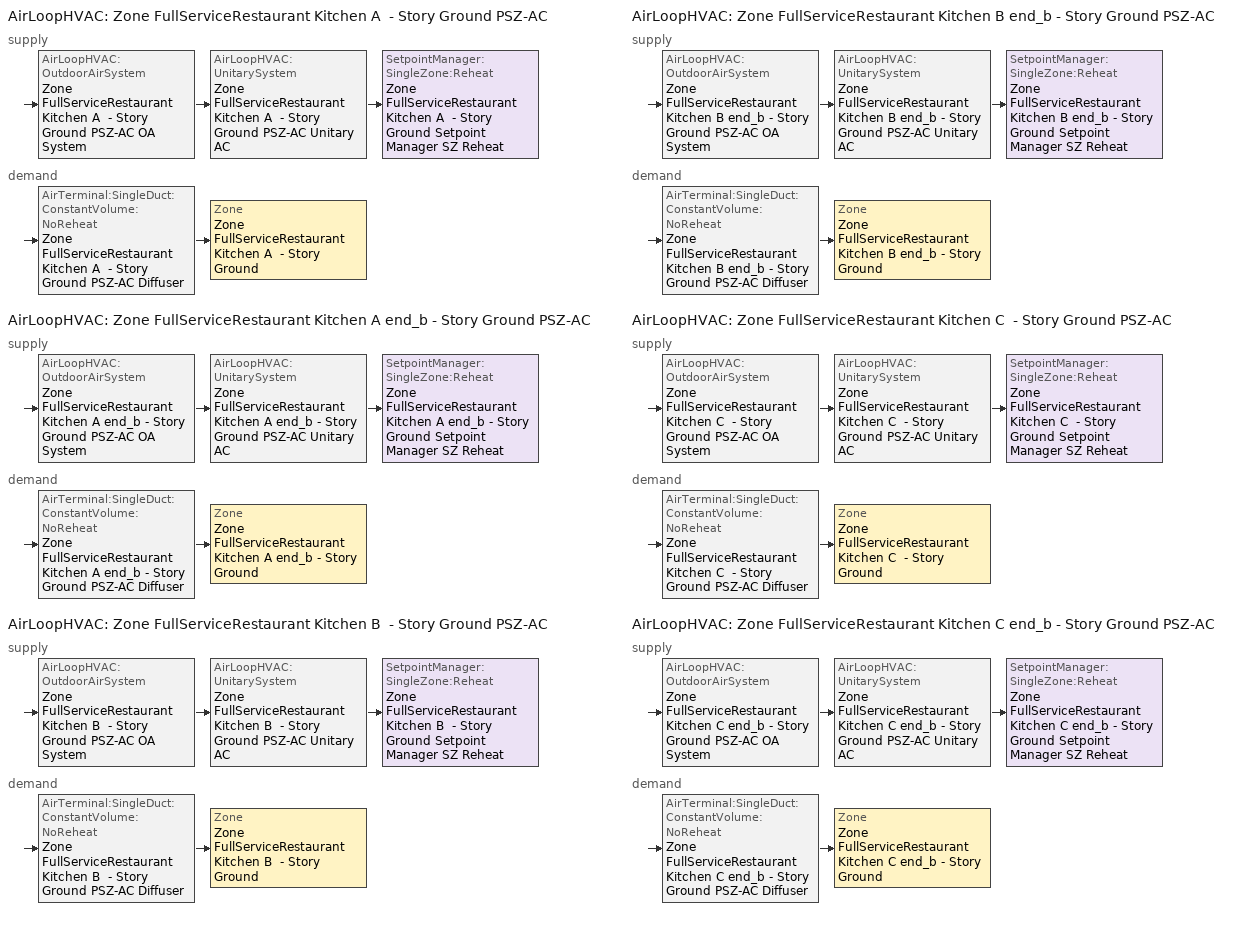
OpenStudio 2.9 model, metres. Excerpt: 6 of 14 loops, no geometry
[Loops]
AirLoopHVAC 'Zone FullServiceRestaurant Kitchen A  - Story Ground PSZ-AC'
 supply: AirLoopHVAC:OutdoorAirSystem 'Zone FullServiceRestaurant Kitchen A  - Story Ground PSZ-AC OA System' > AirLoopHVAC:UnitarySystem 'Zone FullServiceRestaurant Kitchen A  - Story Ground PSZ-AC Unitary AC' > SetpointManager:SingleZone:Reheat 'Zone FullServiceRestaurant Kitchen A  - Story Ground Setpoint Manager SZ Reheat'
 demand: AirTerminal:SingleDuct:ConstantVolume:NoReheat 'Zone FullServiceRestaurant Kitchen A  - Story Ground PSZ-AC Diffuser' > Zone 'Zone FullServiceRestaurant Kitchen A  - Story Ground'
AirLoopHVAC 'Zone FullServiceRestaurant Kitchen A end_b - Story Ground PSZ-AC'
 supply: AirLoopHVAC:OutdoorAirSystem 'Zone FullServiceRestaurant Kitchen A end_b - Story Ground PSZ-AC OA System' > AirLoopHVAC:UnitarySystem 'Zone FullServiceRestaurant Kitchen A end_b - Story Ground PSZ-AC Unitary AC' > SetpointManager:SingleZone:Reheat 'Zone FullServiceRestaurant Kitchen A end_b - Story Ground Setpoint Manager SZ Reheat'
 demand: AirTerminal:SingleDuct:ConstantVolume:NoReheat 'Zone FullServiceRestaurant Kitchen A end_b - Story Ground PSZ-AC Diffuser' > Zone 'Zone FullServiceRestaurant Kitchen A end_b - Story Ground'
AirLoopHVAC 'Zone FullServiceRestaurant Kitchen B  - Story Ground PSZ-AC'
 supply: AirLoopHVAC:OutdoorAirSystem 'Zone FullServiceRestaurant Kitchen B  - Story Ground PSZ-AC OA System' > AirLoopHVAC:UnitarySystem 'Zone FullServiceRestaurant Kitchen B  - Story Ground PSZ-AC Unitary AC' > SetpointManager:SingleZone:Reheat 'Zone FullServiceRestaurant Kitchen B  - Story Ground Setpoint Manager SZ Reheat'
 demand: AirTerminal:SingleDuct:ConstantVolume:NoReheat 'Zone FullServiceRestaurant Kitchen B  - Story Ground PSZ-AC Diffuser' > Zone 'Zone FullServiceRestaurant Kitchen B  - Story Ground'
AirLoopHVAC 'Zone FullServiceRestaurant Kitchen B end_b - Story Ground PSZ-AC'
 supply: AirLoopHVAC:OutdoorAirSystem 'Zone FullServiceRestaurant Kitchen B end_b - Story Ground PSZ-AC OA System' > AirLoopHVAC:UnitarySystem 'Zone FullServiceRestaurant Kitchen B end_b - Story Ground PSZ-AC Unitary AC' > SetpointManager:SingleZone:Reheat 'Zone FullServiceRestaurant Kitchen B end_b - Story Ground Setpoint Manager SZ Reheat'
 demand: AirTerminal:SingleDuct:ConstantVolume:NoReheat 'Zone FullServiceRestaurant Kitchen B end_b - Story Ground PSZ-AC Diffuser' > Zone 'Zone FullServiceRestaurant Kitchen B end_b - Story Ground'
AirLoopHVAC 'Zone FullServiceRestaurant Kitchen C  - Story Ground PSZ-AC'
 supply: AirLoopHVAC:OutdoorAirSystem 'Zone FullServiceRestaurant Kitchen C  - Story Ground PSZ-AC OA System' > AirLoopHVAC:UnitarySystem 'Zone FullServiceRestaurant Kitchen C  - Story Ground PSZ-AC Unitary AC' > SetpointManager:SingleZone:Reheat 'Zone FullServiceRestaurant Kitchen C  - Story Ground Setpoint Manager SZ Reheat'
 demand: AirTerminal:SingleDuct:ConstantVolume:NoReheat 'Zone FullServiceRestaurant Kitchen C  - Story Ground PSZ-AC Diffuser' > Zone 'Zone FullServiceRestaurant Kitchen C  - Story Ground'
AirLoopHVAC 'Zone FullServiceRestaurant Kitchen C end_b - Story Ground PSZ-AC'
 supply: AirLoopHVAC:OutdoorAirSystem 'Zone FullServiceRestaurant Kitchen C end_b - Story Ground PSZ-AC OA System' > AirLoopHVAC:UnitarySystem 'Zone FullServiceRestaurant Kitchen C end_b - Story Ground PSZ-AC Unitary AC' > SetpointManager:SingleZone:Reheat 'Zone FullServiceRestaurant Kitchen C end_b - Story Ground Setpoint Manager SZ Reheat'
 demand: AirTerminal:SingleDuct:ConstantVolume:NoReheat 'Zone FullServiceRestaurant Kitchen C end_b - Story Ground PSZ-AC Diffuser' > Zone 'Zone FullServiceRestaurant Kitchen C end_b - Story Ground'
[SizingPeriod:DesignDay] Barometric Pressure {Pa}=101085; Wind Speed {m/s}=4.6; Wind Direction {deg}=170; Sky Clearness=0; Rain Indicator=0; Snow Indicator=0; Day of Month=21; Day Type=SummerDesignDay; Daylight Saving Time Indicator=0; Humidity Indicating Type=Wetbulb; Dry-Bulb Temperature Range Modifier Type=DefaultMultipliers; Solar Model Indicator=ASHRAETau
Name | Maximum Dry-Bulb Temperature {C} | Daily Dry-Bulb Temperature Range {deltaC} | Humidity Indicating Conditions at Maximum Dry-Bulb | Month | ASHRAE Taub | ASHRAE Taud
Washington National March .4% Condns DB=>MCWB 1 | 26.7 | 9.6 | 17.4 | 3 | 0.368 | 2.382
Washington National March .4% Condns WB=>MCDB 1 | 24.5 | 9.6 | 18.1 | 3 | 0.368 | 2.382
Washington National May .4% Condns DB=>MCWB 1 | 32.8 | 9.8 | 22.9 | 5 | 0.411 | 2.203
Washington National May .4% Condns WB=>MCDB 1 | 30.5 | 9.8 | 24.5 | 5 | 0.411 | 2.203
Washington National November .4% Condns DB=>MCWB 1 | 23.5 | 8.5 | 16.8 | 11 | 0.333 | 2.554
Washington National November .4% Condns WB=>MCDB 1 | 21 | 8.5 | 19.1 | 11 | 0.333 | 2.554
Washington National October .4% Condns DB=>MCWB 1 | 29.1 | 9.2 | 21.4 | 10 | 0.354 | 2.474
Washington National October .4% Condns WB=>MCDB 1 | 26.2 | 9.2 | 22.9 | 10 | 0.354 | 2.474
Washington National September .4% Condns DB=>MCWB 1 | 33.6 | 8.7 | 22.6 | 9 | 0.406 | 2.322
Washington National September .4% Condns WB=>MCDB 1 | 29.3 | 8.7 | 25.3 | 9 | 0.406 | 2.322
[Sizing:Zone] Zone Cooling Design Supply Air Temperature Input Method=SupplyAirTemperature; Zone Cooling Design Supply Air Temperature {C}=12.7778; Zone Cooling Design Supply Air Temperature Difference {deltaC}=11.11; Zone Heating Design Supply Air Temperature Input Method=SupplyAirTemperature; Zone Heating Design Supply Air Temperature {C}=50; Zone Heating Design Supply Air Temperature Difference {deltaC}=11.11; Zone Cooling Design Supply Air Humidity Ratio {kg-H2O/kg-air}=0.0085; Zone Heating Design Supply Air Humidity Ratio {kg-H2O/kg-air}=0.008; Cooling Design Air Flow Method=DesignDay; Heating Design Air Flow Method=DesignDay; Account for Dedicated Outdoor Air System=No; Dedicated Outdoor Air System Control Strategy=NeutralSupplyAir; Dedicated Outdoor Air Low Setpoint Temperature for Design {C}=autosize; Dedicated Outdoor Air High Setpoint Temperature for Design {C}=autosize
Zone FullServiceRestaurant Kitchen A  - Story Ground; Zone FullServiceRestaurant Kitchen B  - Story Ground; Zone FullServiceRestaurant Kitchen C  - Story Ground; Zone FullServiceRestaurant Kitchen A end_b - Story Ground; Zone FullServiceRestaurant Kitchen B end_b - Story Ground; Zone FullServiceRestaurant Kitchen C end_b - Story Ground
[Zone equipment]
Zone FullServiceRestaurant Kitchen A  - Story Ground: Zone FullServiceRestaurant Kitchen A  - Story Ground Exhaust Fan, Zone FullServiceRestaurant Kitchen A  - Story Ground PSZ-AC Diffuser
Zone FullServiceRestaurant Kitchen B  - Story Ground: Zone FullServiceRestaurant Kitchen B  - Story Ground Exhaust Fan, Zone FullServiceRestaurant Kitchen B  - Story Ground PSZ-AC Diffuser
Zone FullServiceRestaurant Kitchen C  - Story Ground: Zone FullServiceRestaurant Kitchen C  - Story Ground Exhaust Fan, Zone FullServiceRestaurant Kitchen C  - Story Ground PSZ-AC Diffuser
Zone FullServiceRestaurant Kitchen A end_b - Story Ground: Zone FullServiceRestaurant Kitchen A end_b - Story Ground Exhaust Fan, Zone FullServiceRestaurant Kitchen A end_b - Story Ground PSZ-AC Diffuser
Zone FullServiceRestaurant Kitchen B end_b - Story Ground: Zone FullServiceRestaurant Kitchen B end_b - Story Ground Exhaust Fan, Zone FullServiceRestaurant Kitchen B end_b - Story Ground PSZ-AC Diffuser
Zone FullServiceRestaurant Kitchen C end_b - Story Ground: Zone FullServiceRestaurant Kitchen C end_b - Story Ground Exhaust Fan, Zone FullServiceRestaurant Kitchen C end_b - Story Ground PSZ-AC Diffuser
[Fan:ZoneExhaust] Availability Schedule=RestaurantSitDown Kitchen_Exhaust_SCH; Fan Total Efficiency=0.0273754; Pressure Rise {Pa}=124.544; Flow Fraction Schedule=RestaurantSitDown Kitchen_Exhaust_SCH; System Availability Manager Coupling Mode=Decoupled
Name | Maximum Flow Rate {m3/s} | Balanced Exhaust Fraction Schedule
Zone FullServiceRestaurant Kitchen A  - Story Ground Exhaust Fan; Zone FullServiceRestaurant Kitchen C  - Story Ground Exhaust Fan | 0.091235 | RestaurantSitDown Kitchen Exhaust Fan Balanced Exhaust Fraction Schedule
Zone FullServiceRestaurant Kitchen A end_b - Story Ground Exhaust Fan; Zone FullServiceRestaurant Kitchen C end_b - Story Ground Exhaust Fan | 0.0743317
Zone FullServiceRestaurant Kitchen B  - Story Ground Exhaust Fan | 0.189995 | RestaurantSitDown Kitchen Exhaust Fan Balanced Exhaust Fraction Schedule
Zone FullServiceRestaurant Kitchen B end_b - Story Ground Exhaust Fan | 0.154795
[Refrigeration:WalkIn] Availability Schedule=Always On Discrete; Rated Total Heating Power {W}=0; Rated Circulation Fan Power {W}=0; Lighting Schedule=Always On; Defrost Control Type=TimeSchedule; Temperature Termination Defrost Fraction to Ice=0.7; Insulated Floor U-Value {W/m2-K}=0.207
Name | Rated Coil Cooling Capacity {W} | Operating Temperature {C} | Rated Cooling Source Temperature {C} | Rated Cooling Coil Fan Power {W} | Rated Total Lighting Power {W} | Defrost Type | Defrost Schedule | Defrost Drip-Down Schedule | Defrost Power {W} | Insulated Floor Surface Area {m2} | WalkIn Zone Boundary 1
Full Service Restaurant Cooler | 2256.65 | 2 | -3.88889 | 200 | 100 | OffCycle | Refrigeration Defrost Schedule | Refrigeration Dripdown Schedule | 0 | 9.290304 | Refrigeration Walk In Zone Boundary 1
Full Service Restaurant Freezer | 1670.51 | -23 | -28.3333 | 180 | 80 | Electric | Refrigeration Defrost Schedule 1 | Refrigeration Dripdown Schedule 1 | 2000 | 7.43224 | Refrigeration Walk In Zone Boundary 2
[Refrigeration:WalkIn:ZoneBoundary] Zone=Zone FullServiceRestaurant Kitchen B  - Story Ground; Total Insulated Surface Area Facing Zone {m2}=43.4; Insulated Surface U-Value Facing Zone {W/m2-K}=0.235; Area of Stocking Doors Facing Zone {m2}=2; Height of Stocking Doors Facing Zone {m}=2; Stocking Door Opening Schedule Name Facing Zone=door_wi_sched; Stocking Door Opening Protection Type Facing Zone=None
Refrigeration Walk In Zone Boundary 1; Refrigeration Walk In Zone Boundary 2
[AirLoopHVAC] Design Supply Air Flow Rate {m3/s}=AutoSize
Name | Availability Schedule
Zone FullServiceRestaurant Kitchen A  - Story Ground PSZ-AC | Zone FullServiceRestaurant Kitchen A  - Story Ground PSZ-AC_constant_night_fan_schedule
Zone FullServiceRestaurant Kitchen A end_b - Story Ground PSZ-AC | Zone FullServiceRestaurant Kitchen A end_b - Story Ground PSZ-AC_constant_night_fan_schedule
Zone FullServiceRestaurant Kitchen B  - Story Ground PSZ-AC | Zone FullServiceRestaurant Kitchen B  - Story Ground PSZ-AC_constant_night_fan_schedule
Zone FullServiceRestaurant Kitchen B end_b - Story Ground PSZ-AC | Zone FullServiceRestaurant Kitchen B end_b - Story Ground PSZ-AC_constant_night_fan_schedule
Zone FullServiceRestaurant Kitchen C  - Story Ground PSZ-AC | Zone FullServiceRestaurant Kitchen C  - Story Ground PSZ-AC_constant_night_fan_schedule
Zone FullServiceRestaurant Kitchen C end_b - Story Ground PSZ-AC | Zone FullServiceRestaurant Kitchen C end_b - Story Ground PSZ-AC_constant_night_fan_schedule
[Sizing:System] Type of Load to Size On=Sensible; Design Outdoor Air Flow Rate {m3/s}=Autosize; Central Heating Maximum System Air Flow Ratio=1; Preheat Design Temperature {C}=7.22222; Preheat Design Humidity Ratio {kg-H2O/kg-Air}=0.008; Precool Design Temperature {C}=12.7778; Precool Design Humidity Ratio {kg-H2O/kg-Air}=0.008; Central Cooling Design Supply Air Temperature {C}=12.7778; Central Heating Design Supply Air Temperature {C}=50; Sizing Option=Coincident; 100% Outdoor Air in Cooling=No; 100% Outdoor Air in Heating=No; Central Cooling Design Supply Air Humidity Ratio {kg-H2O/kg-Air}=0.0085; Central Heating Design Supply Air Humidity Ratio {kg-H2O/kg-Air}=0.008; Cooling Design Air Flow Method=DesignDay; Cooling Design Air Flow Rate {m3/s}=0; Heating Design Air Flow Method=DesignDay; Heating Design Air Flow Rate {m3/s}=0; System Outdoor Air Method=ZoneSum; Zone Maximum Outdoor Air Fraction=1; Cooling Supply Air Flow Rate Per Floor Area {m3/s-m2}=0.00996765; Cooling Fraction of Autosized Cooling Supply Air Flow Rate=1; Cooling Supply Air Flow Rate Per Unit Cooling Capacity {m3/s-W}=3.94755e-05; Heating Supply Air Flow Rate Per Floor Area {m3/s-m2}=0.00996765; Heating Fraction of Autosized Heating Supply Air Flow Rate=1; Heating Fraction of Autosized Cooling Supply Air Flow Rate=1; Heating Supply Air Flow Rate Per Unit Heating Capacity {m3/s-W}=3.15882e-05; Cooling Design Capacity Method=CoolingDesignCapacity; Cooling Design Capacity {W}=autosize; Cooling Design Capacity Per Floor Area {W/m2}=234.7; Fraction of Autosized Cooling Design Capacity=1; Heating Design Capacity Method=HeatingDesignCapacity; Heating Design Capacity {W}=autosize; Heating Design Capacity Per Floor Area {W/m2}=157; Fraction of Autosized Heating Design Capacity=1; Central Cooling Capacity Control Method=OnOff
Zone FullServiceRestaurant Kitchen A  - Story Ground PSZ-AC; Zone FullServiceRestaurant Kitchen A end_b - Story Ground PSZ-AC; Zone FullServiceRestaurant Kitchen B  - Story Ground PSZ-AC; Zone FullServiceRestaurant Kitchen B end_b - Story Ground PSZ-AC; Zone FullServiceRestaurant Kitchen C  - Story Ground PSZ-AC; Zone FullServiceRestaurant Kitchen C end_b - Story Ground PSZ-AC
[SetpointManager:SingleZone:Reheat] Minimum Supply Air Temperature {C}=12.7778; Maximum Supply Air Temperature {C}=50
Name | Control Zone | Setpoint Node or NodeList
Zone FullServiceRestaurant Kitchen A  - Story Ground Setpoint Manager SZ Reheat | Zone FullServiceRestaurant Kitchen A  - Story Ground | Zone FullServiceRestaurant Kitchen A  - Story Ground PSZ-AC Supply Outlet Node
Zone FullServiceRestaurant Kitchen A end_b - Story Ground Setpoint Manager SZ Reheat | Zone FullServiceRestaurant Kitchen A end_b - Story Ground | Zone FullServiceRestaurant Kitchen A end_b - Story Ground PSZ-AC Supply Outlet Node
Zone FullServiceRestaurant Kitchen B  - Story Ground Setpoint Manager SZ Reheat | Zone FullServiceRestaurant Kitchen B  - Story Ground | Zone FullServiceRestaurant Kitchen B  - Story Ground PSZ-AC Supply Outlet Node
Zone FullServiceRestaurant Kitchen B end_b - Story Ground Setpoint Manager SZ Reheat | Zone FullServiceRestaurant Kitchen B end_b - Story Ground | Zone FullServiceRestaurant Kitchen B end_b - Story Ground PSZ-AC Supply Outlet Node
Zone FullServiceRestaurant Kitchen C  - Story Ground Setpoint Manager SZ Reheat | Zone FullServiceRestaurant Kitchen C  - Story Ground | Zone FullServiceRestaurant Kitchen C  - Story Ground PSZ-AC Supply Outlet Node
Zone FullServiceRestaurant Kitchen C end_b - Story Ground Setpoint Manager SZ Reheat | Zone FullServiceRestaurant Kitchen C end_b - Story Ground | Zone FullServiceRestaurant Kitchen C end_b - Story Ground PSZ-AC Supply Outlet Node
[Coil:Heating:Gas] Availability Schedule=Always On Discrete; Gas Burner Efficiency=0.78; Nominal Capacity {W}=AutoSize; Parasitic Electric Load {W}=0; Parasitic Gas Load {W}=0
Zone FullServiceRestaurant Kitchen A  - Story Ground PSZ-AC Gas Htg Coil; Zone FullServiceRestaurant Kitchen A end_b - Story Ground PSZ-AC Gas Htg Coil; Zone FullServiceRestaurant Kitchen B  - Story Ground PSZ-AC Gas Htg Coil; Zone FullServiceRestaurant Kitchen B end_b - Story Ground PSZ-AC Gas Htg Coil; Zone FullServiceRestaurant Kitchen C  - Story Ground PSZ-AC Gas Htg Coil; Zone FullServiceRestaurant Kitchen C end_b - Story Ground PSZ-AC Gas Htg Coil
[Coil:Heating:Electric] Availability Schedule=Always Off Discrete; Efficiency=1; Nominal Capacity {W}=0
Zone FullServiceRestaurant Kitchen A  - Story Ground PSZ-AC No Heat; Zone FullServiceRestaurant Kitchen A end_b - Story Ground PSZ-AC No Heat; Zone FullServiceRestaurant Kitchen B  - Story Ground PSZ-AC No Heat; Zone FullServiceRestaurant Kitchen B end_b - Story Ground PSZ-AC No Heat; Zone FullServiceRestaurant Kitchen C  - Story Ground PSZ-AC No Heat; Zone FullServiceRestaurant Kitchen C end_b - Story Ground PSZ-AC No Heat
[Coil:Cooling:DX:SingleSpeed] Availability Schedule=Always On Discrete; Rated Total Cooling Capacity {W}=autosize; Rated Sensible Heat Ratio=autosize; Rated COP {W/W}=3.14722; Rated Air Flow Rate {m3/s}=autosize; Rated Evaporator Fan Power Per Volume Flow Rate {W/(m3/s)}=773.3; Total Cooling Capacity Function of Temperature Curve=CoilClgDXQRatio_fTwbToadbSI; Total Cooling Capacity Function of Flow Fraction Curve=CoilClgDXSnglQRatio_fCFMRatio; Energy Input Ratio Function of Temperature Curve=CoilClgDXEIRRatio_fTwbToadbSI; Energy Input Ratio Function of Flow Fraction Curve=CoilClgDXSnglEIRRatio_fCFMRatio; Part Load Fraction Correlation Curve=CoilClgDXEIRRatio_fQFrac; Condenser Type=AirCooled; Evaporative Condenser Effectiveness=0; Evaporative Condenser Air Flow Rate {m3/s}=Autosize; Evaporative Condenser Pump Rated Power Consumption {W}=Autosize; Crankcase Heater Capacity {W}=0; Maximum Outdoor Dry-Bulb Temperature for Crankcase Heater Operation {C}=0; Basin Heater Capacity {W/K}=0; Basin Heater Setpoint Temperature {C}=10
Zone FullServiceRestaurant Kitchen A  - Story Ground PSZ-AC 1spd DX AC Clg Coil 13kBtu/hr 11.06SEER 14kBtu/hr 9.7SEER; Zone FullServiceRestaurant Kitchen A end_b - Story Ground PSZ-AC 1spd DX AC Clg Coil 14kBtu/hr 11.06SEER 15kBtu/hr 9.7SEER; Zone FullServiceRestaurant Kitchen B  - Story Ground PSZ-AC 1spd DX AC Clg Coil 12kBtu/hr 11.06SEER 16kBtu/hr 9.7SEER; Zone FullServiceRestaurant Kitchen B end_b - Story Ground PSZ-AC 1spd DX AC Clg Coil 21kBtu/hr 11.06SEER 25kBtu/hr 9.7SEER; Zone FullServiceRestaurant Kitchen C  - Story Ground PSZ-AC 1spd DX AC Clg Coil 12kBtu/hr 11.06SEER 13kBtu/hr 9.7SEER; Zone FullServiceRestaurant Kitchen C end_b - Story Ground PSZ-AC 1spd DX AC Clg Coil 13kBtu/hr 11.06SEER 14kBtu/hr 9.7SEER
[Fan:OnOff] Availability Schedule=Always On Discrete; Fan Total Efficiency=0.53625; Pressure Rise {Pa}=622.722; Maximum Flow Rate {m3/s}=autosize; Motor Efficiency=0.825; Motor In Airstream Fraction=1
Name | Fan Power Ratio Function of Speed Ratio Curve | Fan Efficiency Ratio Function of Speed Ratio Curve
Zone FullServiceRestaurant Kitchen A  - Story Ground PSZ-AC Fan | Fan On Off Power Curve 6 | Fan On Off Efficiency Curve 6
Zone FullServiceRestaurant Kitchen A end_b - Story Ground PSZ-AC Fan | Fan On Off Power Curve 7 | Fan On Off Efficiency Curve 7
Zone FullServiceRestaurant Kitchen B  - Story Ground PSZ-AC Fan | Fan On Off Power Curve 8 | Fan On Off Efficiency Curve 8
Zone FullServiceRestaurant Kitchen B end_b - Story Ground PSZ-AC Fan | Fan On Off Power Curve 9 | Fan On Off Efficiency Curve 9
Zone FullServiceRestaurant Kitchen C  - Story Ground PSZ-AC Fan | Fan On Off Power Curve 10 | Fan On Off Efficiency Curve 10
Zone FullServiceRestaurant Kitchen C end_b - Story Ground PSZ-AC Fan | Fan On Off Power Curve 11 | Fan On Off Efficiency Curve 11
[AirLoopHVAC:UnitarySystem] Control Type=Load; Dehumidification Control Type=None; Availability Schedule=Always On Discrete; Fan Placement=DrawThrough; DX Heating Coil Sizing Ratio=1; Use DOAS DX Cooling Coil=No; DOAS DX Cooling Coil Leaving Minimum Air Temperature {C}=2; Latent Load Control=SensibleOnlyLoadControl; Supply Air Flow Rate During Cooling Operation {m3/s}=Autosize; Supply Air Flow Rate During Heating Operation {m3/s}=Autosize; Supply Air Flow Rate When No Cooling or Heating is Required {m3/s}=Autosize; Maximum Supply Air Temperature {C}=80; Maximum Outdoor Dry-Bulb Temperature for Supplemental Heater Operation {C}=21; Maximum Cycling Rate {cycles/hr}=2.5; Heat Pump Time Constant {s}=60; Fraction of On-Cycle Power Use=0.01; Heat Pump Fan Delay Time {s}=60; Ancilliary On-Cycle Electric Power {W}=0; Ancilliary Off-Cycle Electric Power {W}=0
Name | Controlling Zone or Thermostat Location | Supply Fan | Supply Air Fan Operating Mode Schedule | Heating Coil | Cooling Coil | Supplemental Heating Coil
Zone FullServiceRestaurant Kitchen A  - Story Ground PSZ-AC Unitary AC | Zone FullServiceRestaurant Kitchen A  - Story Ground | Zone FullServiceRestaurant Kitchen A  - Story Ground PSZ-AC Fan | Zone FullServiceRestaurant Kitchen A  - Story Ground PSZ-AC_constant_night_fan_schedule | Zone FullServiceRestaurant Kitchen A  - Story Ground PSZ-AC Gas Htg Coil | Zone FullServiceRestaurant Kitchen A  - Story Ground PSZ-AC 1spd DX AC Clg Coil 13kBtu/hr 11.06SEER 14kBtu/hr 9.7SEER | Zone FullServiceRestaurant Kitchen A  - Story Ground PSZ-AC No Heat
Zone FullServiceRestaurant Kitchen A end_b - Story Ground PSZ-AC Unitary AC | Zone FullServiceRestaurant Kitchen A end_b - Story Ground | Zone FullServiceRestaurant Kitchen A end_b - Story Ground PSZ-AC Fan | Zone FullServiceRestaurant Kitchen A end_b - Story Ground PSZ-AC_constant_night_fan_schedule | Zone FullServiceRestaurant Kitchen A end_b - Story Ground PSZ-AC Gas Htg Coil | Zone FullServiceRestaurant Kitchen A end_b - Story Ground PSZ-AC 1spd DX AC Clg Coil 14kBtu/hr 11.06SEER 15kBtu/hr 9.7SEER | Zone FullServiceRestaurant Kitchen A end_b - Story Ground PSZ-AC No Heat
Zone FullServiceRestaurant Kitchen B  - Story Ground PSZ-AC Unitary AC | Zone FullServiceRestaurant Kitchen B  - Story Ground | Zone FullServiceRestaurant Kitchen B  - Story Ground PSZ-AC Fan | Zone FullServiceRestaurant Kitchen B  - Story Ground PSZ-AC_constant_night_fan_schedule | Zone FullServiceRestaurant Kitchen B  - Story Ground PSZ-AC Gas Htg Coil | Zone FullServiceRestaurant Kitchen B  - Story Ground PSZ-AC 1spd DX AC Clg Coil 12kBtu/hr 11.06SEER 16kBtu/hr 9.7SEER | Zone FullServiceRestaurant Kitchen B  - Story Ground PSZ-AC No Heat
Zone FullServiceRestaurant Kitchen B end_b - Story Ground PSZ-AC Unitary AC | Zone FullServiceRestaurant Kitchen B end_b - Story Ground | Zone FullServiceRestaurant Kitchen B end_b - Story Ground PSZ-AC Fan | Zone FullServiceRestaurant Kitchen B end_b - Story Ground PSZ-AC_constant_night_fan_schedule | Zone FullServiceRestaurant Kitchen B end_b - Story Ground PSZ-AC Gas Htg Coil | Zone FullServiceRestaurant Kitchen B end_b - Story Ground PSZ-AC 1spd DX AC Clg Coil 21kBtu/hr 11.06SEER 25kBtu/hr 9.7SEER | Zone FullServiceRestaurant Kitchen B end_b - Story Ground PSZ-AC No Heat
Zone FullServiceRestaurant Kitchen C  - Story Ground PSZ-AC Unitary AC | Zone FullServiceRestaurant Kitchen C  - Story Ground | Zone FullServiceRestaurant Kitchen C  - Story Ground PSZ-AC Fan | Zone FullServiceRestaurant Kitchen C  - Story Ground PSZ-AC_constant_night_fan_schedule | Zone FullServiceRestaurant Kitchen C  - Story Ground PSZ-AC Gas Htg Coil | Zone FullServiceRestaurant Kitchen C  - Story Ground PSZ-AC 1spd DX AC Clg Coil 12kBtu/hr 11.06SEER 13kBtu/hr 9.7SEER | Zone FullServiceRestaurant Kitchen C  - Story Ground PSZ-AC No Heat
Zone FullServiceRestaurant Kitchen C end_b - Story Ground PSZ-AC Unitary AC | Zone FullServiceRestaurant Kitchen C end_b - Story Ground | Zone FullServiceRestaurant Kitchen C end_b - Story Ground PSZ-AC Fan | Zone FullServiceRestaurant Kitchen C end_b - Story Ground PSZ-AC_constant_night_fan_schedule | Zone FullServiceRestaurant Kitchen C end_b - Story Ground PSZ-AC Gas Htg Coil | Zone FullServiceRestaurant Kitchen C end_b - Story Ground PSZ-AC 1spd DX AC Clg Coil 13kBtu/hr 11.06SEER 14kBtu/hr 9.7SEER | Zone FullServiceRestaurant Kitchen C end_b - Story Ground PSZ-AC No Heat
[Controller:OutdoorAir] Minimum Outdoor Air Flow Rate {m3/s}=autosize; Maximum Outdoor Air Flow Rate {m3/s}=Autosize; Economizer Control Type=NoEconomizer; Economizer Control Action Type=ModulateFlow; Economizer Maximum Limit Dry-Bulb Temperature {C}=28; Economizer Maximum Limit Enthalpy {J/kg}=64000; Lockout Type=LockoutWithCompressor; Minimum Limit Type=FixedMinimum; High Humidity Control=No; Heat Recovery Bypass Control Type=BypassWhenWithinEconomizerLimits
Name | Minimum Outdoor Air Schedule | Controller Mechanical Ventilation
Zone FullServiceRestaurant Kitchen A  - Story Ground PSZ-AC OA System Controller | Zone FullServiceRestaurant Kitchen A  - Story Ground PSZ-AC_night_ventcycle_schedule | Controller Mechanical Ventilation 7
Zone FullServiceRestaurant Kitchen A end_b - Story Ground PSZ-AC OA System Controller | Zone FullServiceRestaurant Kitchen A end_b - Story Ground PSZ-AC_night_ventcycle_schedule | Controller Mechanical Ventilation 8
Zone FullServiceRestaurant Kitchen B  - Story Ground PSZ-AC OA System Controller | Zone FullServiceRestaurant Kitchen B  - Story Ground PSZ-AC_night_ventcycle_schedule | Controller Mechanical Ventilation 9
Zone FullServiceRestaurant Kitchen B end_b - Story Ground PSZ-AC OA System Controller | Zone FullServiceRestaurant Kitchen B end_b - Story Ground PSZ-AC_night_ventcycle_schedule | Controller Mechanical Ventilation 10
Zone FullServiceRestaurant Kitchen C  - Story Ground PSZ-AC OA System Controller | Zone FullServiceRestaurant Kitchen C  - Story Ground PSZ-AC_night_ventcycle_schedule | Controller Mechanical Ventilation 11
Zone FullServiceRestaurant Kitchen C end_b - Story Ground PSZ-AC OA System Controller | Zone FullServiceRestaurant Kitchen C end_b - Story Ground PSZ-AC_night_ventcycle_schedule | Controller Mechanical Ventilation 12
[Controller:MechanicalVentilation] Availability Schedule=Always On Discrete; System Outdoor Air Method=ZoneSum
Controller Mechanical Ventilation 7; Controller Mechanical Ventilation 8; Controller Mechanical Ventilation 9; Controller Mechanical Ventilation 10; Controller Mechanical Ventilation 11; Controller Mechanical Ventilation 12
[AirLoopHVAC:OutdoorAirSystem]
Name | Controller
Zone FullServiceRestaurant Kitchen A  - Story Ground PSZ-AC OA System | Zone FullServiceRestaurant Kitchen A  - Story Ground PSZ-AC OA System Controller
Zone FullServiceRestaurant Kitchen A end_b - Story Ground PSZ-AC OA System | Zone FullServiceRestaurant Kitchen A end_b - Story Ground PSZ-AC OA System Controller
Zone FullServiceRestaurant Kitchen B  - Story Ground PSZ-AC OA System | Zone FullServiceRestaurant Kitchen B  - Story Ground PSZ-AC OA System Controller
Zone FullServiceRestaurant Kitchen B end_b - Story Ground PSZ-AC OA System | Zone FullServiceRestaurant Kitchen B end_b - Story Ground PSZ-AC OA System Controller
Zone FullServiceRestaurant Kitchen C  - Story Ground PSZ-AC OA System | Zone FullServiceRestaurant Kitchen C  - Story Ground PSZ-AC OA System Controller
Zone FullServiceRestaurant Kitchen C end_b - Story Ground PSZ-AC OA System | Zone FullServiceRestaurant Kitchen C end_b - Story Ground PSZ-AC OA System Controller
[AirTerminal:SingleDuct:ConstantVolume:NoReheat] Availability Schedule=Always On Discrete; Maximum Air Flow Rate {m3/s}=AutoSize
Zone FullServiceRestaurant Kitchen A  - Story Ground PSZ-AC Diffuser; Zone FullServiceRestaurant Kitchen A end_b - Story Ground PSZ-AC Diffuser; Zone FullServiceRestaurant Kitchen B  - Story Ground PSZ-AC Diffuser; Zone FullServiceRestaurant Kitchen B end_b - Story Ground PSZ-AC Diffuser; Zone FullServiceRestaurant Kitchen C  - Story Ground PSZ-AC Diffuser; Zone FullServiceRestaurant Kitchen C end_b - Story Ground PSZ-AC Diffuser
[Schedule:Ruleset]
Name | Default Day Schedule | Summer Design Day Schedule | Winter Design Day Schedule
RestaurantSitDown Kitchen_Exhaust_SCH | RestaurantSitDown Kitchen_Exhaust_SCH Default | RestaurantSitDown Kitchen_Exhaust_SCH Summer Design Day | RestaurantSitDown Kitchen_Exhaust_SCH Winter Design Day
RestaurantSitDown Kitchen Exhaust Fan Balanced Exhaust Fraction Schedule | RestaurantSitDown Kitchen Exhaust Fan Balanced Exhaust Fraction Schedule Default | RestaurantSitDown Kitchen Exhaust Fan Balanced Exhaust Fraction Schedule Summer Design Day | RestaurantSitDown Kitchen Exhaust Fan Balanced Exhaust Fraction Schedule Winter Design Day
Always On | Always On Default
door_wi_sched | door_wi_sched Default
Refrigeration Defrost Schedule | Refrigeration Defrost Schedule Default - Full Service Restaurant Cooler
Refrigeration Dripdown Schedule | Refrigeration Dripdown Schedule Default - Full Service Restaurant Cooler
Refrigeration Defrost Schedule 1 | Refrigeration Defrost Schedule Default - Full Service Restaurant Freezer
Refrigeration Dripdown Schedule 1 | Refrigeration Dripdown Schedule Default - Full Service Restaurant Freezer
[Schedule:Day]
RestaurantSitDown Kitchen_Exhaust_SCH Default: Yes, 8, 30, 0, 22, 0, 1, 24, 0, 0
RestaurantSitDown Kitchen_Exhaust_SCH Winter Design Day; RestaurantSitDown Kitchen_Exhaust_SCH Summer Design Day: 5, 0, 0, 24, 0, 1
RestaurantSitDown Kitchen_Exhaust_SCH Default|WntrDsn|SmrDsn|Sun|Wkdy Day; autogen Schedule Rule 8 1_day_sch: Yes, 5, 0, 0, 24, 0, 1
RestaurantSitDown Kitchen Exhaust Fan Balanced Exhaust Fraction Schedule Default: Yes, 8, 30, 0, 23, 0, 0.93371, 24, 0, 0
RestaurantSitDown Kitchen Exhaust Fan Balanced Exhaust Fraction Schedule Winter Design Day; RestaurantSitDown Kitchen Exhaust Fan Balanced Exhaust Fraction Schedule Summer Design Day: 1, 0, 0.93371, 5, 0, 0, 24, 0, 0.93371
RestaurantSitDown Kitchen Exhaust Fan Balanced Exhaust Fraction Schedule Default|WntrDsn|SmrDsn|Sun|Wkdy Day; autogen Schedule Rule 9 1_day_sch: Yes, 1, 0, 0.93371, 5, 0, 0, 24, 0, 0.93371
Always On Default: 24, 0, 1
door_wi_sched Default: 6, 0, 0, 22, 0, 0.0625, 24, 0, 0
Refrigeration Defrost Schedule Default - Full Service Restaurant Cooler; Refrigeration Dripdown Schedule Default - Full Service Restaurant Cooler: 0, 59, 0, 24, 0, 0
Refrigeration Defrost Schedule Default - Full Service Restaurant Freezer; Refrigeration Dripdown Schedule Default - Full Service Restaurant Freezer: 0, 45, 0, 24, 0, 0
[Schedule:Rule] Apply Sunday=Yes; Apply Monday=Yes; Apply Tuesday=Yes; Apply Wednesday=Yes; Apply Thursday=Yes; Apply Friday=Yes
Name | Schedule Ruleset | Rule Order | Day Schedule | Date Specification Type | Start Month | Start Day | End Month | End Day | Apply Saturday | Specific Month 1 | Specific Day 1 | Specific Month 2 | Specific Day 2 | Specific Month 3 | Specific Day 3 | Specific Month 4 | Specific Day 4 | Specific Month 5 | Specific Day 5 | Specific Month 6 | Specific Day 6 | Specific Month 7 | Specific Day 7 | Specific Month 8 | Specific Day 8 | Specific Month 9 | Specific Day 9 | Specific Month 10 | Specific Day 10 | Specific Month 11 | Specific Day 11 | Specific Month 12 | Specific Day 12 | Specific Month 13 | Specific Day 13 | Specific Month 14 | Specific Day 14 | Specific Month 15 | Specific Day 15 | Specific Month 16 | Specific Day 16 | Specific Month 17 | Specific Day 17 | Specific Month 18 | Specific Day 18 | Specific Month 19 | Specific Day 19 | Specific Month 20 | Specific Day 20 | Specific Month 21 | Specific Day 21 | Specific Month 22 | Specific Day 22 | Specific Month 23 | Specific Day 23 | Specific Month 24 | Specific Day 24 | Specific Month 25 | Specific Day 25 | Specific Month 26 | Specific Day 26 | Specific Month 27 | Specific Day 27 | Specific Month 28 | Specific Day 28 | Specific Month 29 | Specific Day 29 | Specific Month 30 | Specific Day 30 | Specific Month 31 | Specific Day 31 | Specific Month 32 | Specific Day 32 | Specific Month 33 | Specific Day 33 | Specific Month 34 | Specific Day 34 | Specific Month 35 | Specific Day 35 | Specific Month 36 | Specific Day 36 | Specific Month 37 | Specific Day 37 | Specific Month 38 | Specific Day 38 | Specific Month 39 | Specific Day 39 | Specific Month 40 | Specific Day 40 | Specific Month 41 | Specific Day 41 | Specific Month 42 | Specific Day 42 | Specific Month 43 | Specific Day 43 | Specific Month 44 | Specific Day 44 | Specific Month 45 | Specific Day 45 | Specific Month 46 | Specific Day 46 | Specific Month 47 | Specific Day 47 | Specific Month 48 | Specific Day 48 | Specific Month 49 | Specific Day 49 | Specific Month 50 | Specific Day 50 | Specific Month 51 | Specific Day 51 | Specific Month 52 | Specific Day 52
Schedule Rule 8 | RestaurantSitDown Kitchen_Exhaust_SCH | 0 | RestaurantSitDown Kitchen_Exhaust_SCH Default|WntrDsn|SmrDsn|Sun|Wkdy Day | DateRange | 1 | 1 | 12 | 31
Schedule Rule 9 | RestaurantSitDown Kitchen Exhaust Fan Balanced Exhaust Fraction Schedule | 0 | RestaurantSitDown Kitchen Exhaust Fan Balanced Exhaust Fraction Schedule Default|WntrDsn|SmrDsn|Sun|Wkdy Day | DateRange | 1 | 1 | 12 | 31
autogen Schedule Rule 9 1 | RestaurantSitDown Kitchen Exhaust Fan Balanced Exhaust Fraction Schedule | 1 | autogen Schedule Rule 9 1_day_sch | SpecificDates |  |  |  |  | Yes | 1 | 4 | 1 | 11 | 1 | 18 | 1 | 25 | 2 | 1 | 2 | 8 | 2 | 15 | 2 | 22 | 3 | 1 | 3 | 8 | 3 | 15 | 3 | 22 | 3 | 29 | 4 | 5 | 4 | 12 | 4 | 19 | 4 | 26 | 5 | 3 | 5 | 10 | 5 | 17 | 5 | 24 | 5 | 31 | 6 | 7 | 6 | 14 | 6 | 21 | 6 | 28 | 7 | 5 | 7 | 12 | 7 | 19 | 7 | 26 | 8 | 2 | 8 | 9 | 8 | 16 | 8 | 23 | 8 | 30 | 9 | 6 | 9 | 13 | 9 | 20 | 9 | 27 | 10 | 4 | 10 | 11 | 10 | 18 | 10 | 25 | 11 | 1 | 11 | 8 | 11 | 15 | 11 | 22 | 11 | 29 | 12 | 6 | 12 | 13 | 12 | 20 | 12 | 27
autogen Schedule Rule 8 1 | RestaurantSitDown Kitchen_Exhaust_SCH | 1 | autogen Schedule Rule 8 1_day_sch | SpecificDates |  |  |  |  | Yes | 1 | 4 | 1 | 11 | 1 | 18 | 1 | 25 | 2 | 1 | 2 | 8 | 2 | 15 | 2 | 22 | 3 | 1 | 3 | 8 | 3 | 15 | 3 | 22 | 3 | 29 | 4 | 5 | 4 | 12 | 4 | 19 | 4 | 26 | 5 | 3 | 5 | 10 | 5 | 17 | 5 | 24 | 5 | 31 | 6 | 7 | 6 | 14 | 6 | 21 | 6 | 28 | 7 | 5 | 7 | 12 | 7 | 19 | 7 | 26 | 8 | 2 | 8 | 9 | 8 | 16 | 8 | 23 | 8 | 30 | 9 | 6 | 9 | 13 | 9 | 20 | 9 | 27 | 10 | 4 | 10 | 11 | 10 | 18 | 10 | 25 | 11 | 1 | 11 | 8 | 11 | 15 | 11 | 22 | 11 | 29 | 12 | 6 | 12 | 13 | 12 | 20 | 12 | 27
[Schedule:Constant]
Name | Value
Always On Discrete; Zone FullServiceRestaurant Kitchen A  - Story Ground PSZ-AC_night_ventcycle_schedule; Zone FullServiceRestaurant Kitchen A  - Story Ground PSZ-AC_constant_night_fan_schedule; Zone FullServiceRestaurant Kitchen A end_b - Story Ground PSZ-AC_night_ventcycle_schedule; Zone FullServiceRestaurant Kitchen A end_b - Story Ground PSZ-AC_constant_night_fan_schedule; Zone FullServiceRestaurant Kitchen B  - Story Ground PSZ-AC_night_ventcycle_schedule; Zone FullServiceRestaurant Kitchen B  - Story Ground PSZ-AC_constant_night_fan_schedule; Zone FullServiceRestaurant Kitchen B end_b - Story Ground PSZ-AC_night_ventcycle_schedule; Zone FullServiceRestaurant Kitchen B end_b - Story Ground PSZ-AC_constant_night_fan_schedule; Zone FullServiceRestaurant Kitchen C  - Story Ground PSZ-AC_night_ventcycle_schedule; Zone FullServiceRestaurant Kitchen C  - Story Ground PSZ-AC_constant_night_fan_schedule; Zone FullServiceRestaurant Kitchen C end_b - Story Ground PSZ-AC_night_ventcycle_schedule; Zone FullServiceRestaurant Kitchen C end_b - Story Ground PSZ-AC_constant_night_fan_schedule | 1
Always Off Discrete | 0
[Curve:Biquadratic] Minimum Value of x=13.89; Maximum Value of x=25; Minimum Value of y=23.89; Maximum Value of y=46.11; Minimum Curve Output=0.77
Name | Coefficient1 Constant | Coefficient2 x | Coefficient3 x**2 | Coefficient4 y | Coefficient5 y**2 | Coefficient6 x*y | Maximum Curve Output
CoilClgDXQRatio_fTwbToadbSI | 0.86779 | 0.014245 | 0.000554 | -0.007569 | 3.2e-05 | -0.000191 | 1.29
CoilClgDXEIRRatio_fTwbToadbSI | 0.116709 | 0.028458 | -0.000411 | 0.021422 | 0.000162 | -0.00068 | 1.33
[Curve:Quadratic]
Name | Coefficient1 Constant | Coefficient2 x | Coefficient3 x**2 | Minimum Value of x | Maximum Value of x
CoilClgDXSnglQRatio_fCFMRatio | 0.8 | 0.2 | 0 | 0.5 | 1.5
CoilClgDXSnglEIRRatio_fCFMRatio | 1.156 | -0.1816 | 0.0256 | 0 | 1
[Curve:Exponent] Coefficient1 Constant=1; Coefficient2 Constant=0; Coefficient3 Constant=0; Minimum Value of x=0; Maximum Value of x=1
Fan On Off Power Curve 6; Fan On Off Power Curve 7; Fan On Off Power Curve 8; Fan On Off Power Curve 9; Fan On Off Power Curve 10; Fan On Off Power Curve 11
[Curve:Cubic] Maximum Value of x=1
Name | Coefficient1 Constant | Coefficient2 x | Coefficient3 x**2 | Coefficient4 x**3 | Minimum Value of x
Fan On Off Efficiency Curve 6; Fan On Off Efficiency Curve 7; Fan On Off Efficiency Curve 8; Fan On Off Efficiency Curve 9; Fan On Off Efficiency Curve 10; Fan On Off Efficiency Curve 11 | 1 | 0 | 0 | 0 | 0
CoilClgDXEIRRatio_fQFrac | 0 | 5.1091 | -8.5515 | 4.4744 | 0.7
